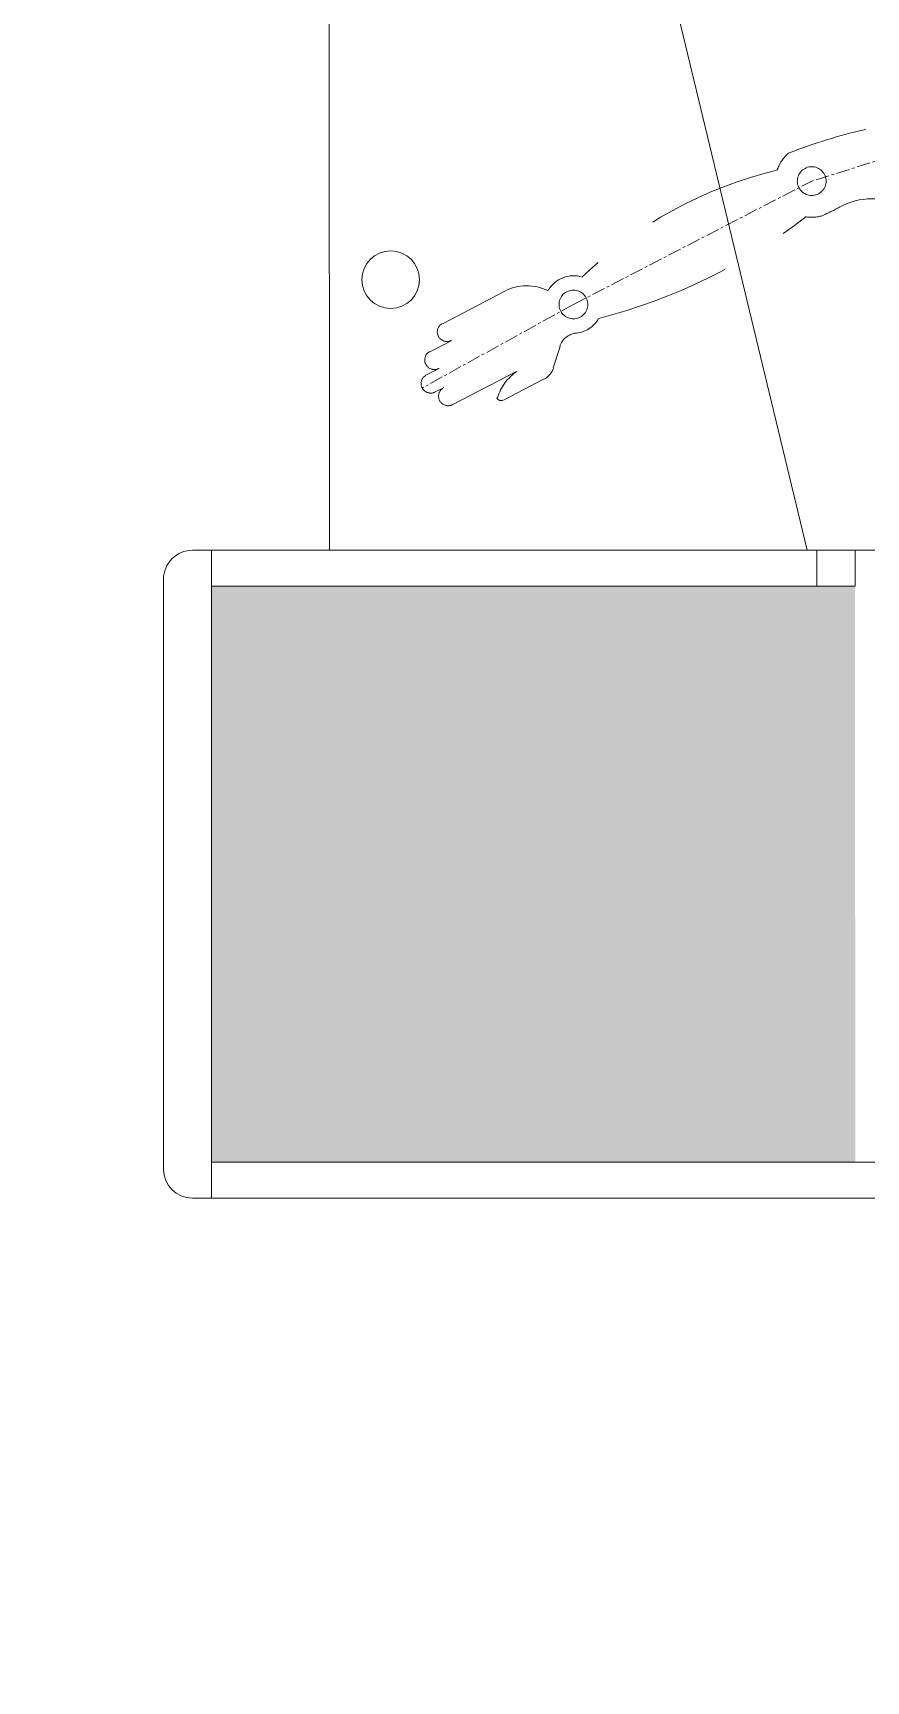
# Model space of a CAD drawing. Header units: centimetres. Extents: x 370416 to 395283, y 44791 to 69658.
# Drawn here: x 380555.5 to 380633.3, y 56148.2 to 56302.1 of the extents above; entities that cross this region are included whole.
import ezdxf

# ---------------------------------------------------------------- set-up
doc = ezdxf.new("R2010")
doc.units = ezdxf.units.CM
doc.linetypes.add('CENTER', pattern=[2, 1.25, -0.25, 0.25, -0.25])
doc.linetypes.add('DASHED', pattern=[19.05, 12.7, -6.35])
doc.layers.add('AR-FURNITURE', color=251, linetype='Continuous')

msp = doc.modelspace()

# ---------------------------------------------------------------- hatches: boundary and pattern name
at = {"layer": 'AR-FURNITURE', "lineweight": 15, "true_color": 0xafd9aa}
h = msp.add_hatch(color=9, dxfattribs=at)
h.dxf.hatch_style = 1
h.set_gradient(color1=(87, 87, 87), color2=(173, 173, 173), tint=1)
h.paths.add_polyline_path([(380632.26, 56196.63), (380632.25, 56250.4), (380572.2, 56250.4), (380572.21, 56196.62)])
h = msp.add_hatch(color=9, dxfattribs=at)
h.dxf.hatch_style = 1
h.set_gradient(color1=(87, 87, 87), color2=(173, 173, 173), tint=1)
h.paths.add_polyline_path([(380632.26, 56196.63), (380632.25, 56250.4), (380572.2, 56250.4), (380572.21, 56196.62)])
h = msp.add_hatch(color=9, dxfattribs=at)
h.dxf.hatch_style = 1
h.set_gradient(color1=(87, 87, 87), color2=(173, 173, 173), tint=1)
h.paths.add_polyline_path([(380632.26, 56196.63), (380632.25, 56250.4), (380572.2, 56250.4), (380572.21, 56196.62)])
h = msp.add_hatch(color=9, dxfattribs=at)
h.dxf.hatch_style = 1
h.set_gradient(color1=(87, 87, 87), color2=(173, 173, 173), tint=1)
h.paths.add_polyline_path([(380632.26, 56196.63), (380632.25, 56250.4), (380572.2, 56250.4), (380572.21, 56196.62)])
h = msp.add_hatch(color=9, dxfattribs=at)
h.dxf.hatch_style = 1
h.set_gradient(color1=(87, 87, 87), color2=(173, 173, 173), tint=1)
h.paths.add_polyline_path([(380632.26, 56196.63), (380632.25, 56250.4), (380572.2, 56250.4), (380572.21, 56196.62)])
h = msp.add_hatch(color=9, dxfattribs=at)
h.dxf.hatch_style = 1
h.set_gradient(color1=(87, 87, 87), color2=(173, 173, 173), tint=1)
h.paths.add_polyline_path([(380632.26, 56196.63), (380632.25, 56250.4), (380572.2, 56250.4), (380572.21, 56196.62)])

# ---------------------------------------------------------------- linework, layer by layer
msp.add_circle((382849.73, 57224.74), 12433.5)
at = {"layer": 'AR-FURNITURE', "color": 9, "lineweight": 15, "true_color": 0xafd9aa}
for p, q in [((380613.48, 56313.25), (380627.77, 56253.76)), ((380613.48, 56313.25), (380627.77, 56253.76)), ((380613.48, 56313.25), (380627.77, 56253.76)), ((380613.48, 56313.25), (380627.77, 56253.76)), ((380613.48, 56313.25), (380627.77, 56253.76)), ((380613.48, 56313.25), (380627.77, 56253.76)), ((380583.19, 56311.46), (380583.2, 56253.76)), ((380583.19, 56311.46), (380583.2, 56253.76)), ((380583.19, 56311.46), (380583.2, 56253.76)), ((380583.19, 56311.46), (380583.2, 56253.76)), ((380583.19, 56311.46), (380583.2, 56253.76)), ((380583.19, 56311.46), (380583.2, 56253.76)), ((380570.41, 56253.76), (380632.25, 56253.76)), ((380570.41, 56253.76), (380632.25, 56253.76)), ((380570.41, 56253.76), (380632.25, 56253.76)), ((380570.41, 56253.76), (380632.25, 56253.76)), ((380570.41, 56253.76), (380632.25, 56253.76)), ((380570.41, 56253.76), (380632.25, 56253.76)), ((380572.2, 56253.76), (380572.21, 56193.26)), ((380572.2, 56250.4), (380572.2, 56253.76)), ((380572.2, 56253.76), (380572.21, 56193.26)), ((380572.2, 56250.4), (380572.2, 56253.76)), ((380572.2, 56253.76), (380572.21, 56193.26)), ((380572.2, 56250.4), (380572.2, 56253.76)), ((380572.2, 56253.76), (380572.21, 56193.26)), ((380572.2, 56250.4), (380572.2, 56253.76)), ((380572.2, 56253.76), (380572.21, 56193.26)), ((380572.2, 56250.4), (380572.2, 56253.76)), ((380572.2, 56253.76), (380572.21, 56193.26)), ((380572.2, 56250.4), (380572.2, 56253.76)), ((380632.25, 56253.76), (380628.67, 56253.76)), ((380628.67, 56253.76), (380628.67, 56250.4)), ((380632.25, 56253.76), (380628.67, 56253.76)), ((380628.67, 56253.76), (380628.67, 56250.4)), ((380632.25, 56253.76), (380628.67, 56253.76)), ((380628.67, 56253.76), (380628.67, 56250.4)), ((380632.25, 56253.76), (380628.67, 56253.76)), ((380628.67, 56253.76), (380628.67, 56250.4)), ((380632.25, 56253.76), (380628.67, 56253.76)), ((380628.67, 56253.76), (380628.67, 56250.4)), ((380632.25, 56253.76), (380628.67, 56253.76)), ((380628.67, 56253.76), (380628.67, 56250.4)), ((380718.15, 56253.77), (380632.25, 56253.76)), ((380718.15, 56253.77), (380632.25, 56253.76)), ((380718.15, 56253.77), (380632.25, 56253.76)), ((380718.15, 56253.77), (380632.25, 56253.76)), ((380718.15, 56253.77), (380632.25, 56253.76)), ((380718.15, 56253.77), (380632.25, 56253.76)), ((380632.25, 56253.76), (380632.25, 56250.4)), ((380632.25, 56250.4), (380632.25, 56253.76)), ((380632.25, 56253.76), (380632.25, 56250.4)), ((380632.25, 56250.4), (380632.25, 56253.76)), ((380632.25, 56253.76), (380632.25, 56250.4)), ((380632.25, 56250.4), (380632.25, 56253.76)), ((380632.25, 56253.76), (380632.25, 56250.4)), ((380632.25, 56250.4), (380632.25, 56253.76)), ((380632.25, 56253.76), (380632.25, 56250.4)), ((380632.25, 56250.4), (380632.25, 56253.76)), ((380632.25, 56253.76), (380632.25, 56250.4)), ((380632.25, 56250.4), (380632.25, 56253.76)), ((380567.72, 56251.07), (380567.73, 56195.95)), ((380567.72, 56251.07), (380567.73, 56195.95)), ((380567.72, 56251.07), (380567.73, 56195.95)), ((380567.72, 56251.07), (380567.73, 56195.95)), ((380567.72, 56251.07), (380567.73, 56195.95)), ((380567.72, 56251.07), (380567.73, 56195.95)), ((380572.2, 56250.4), (380632.25, 56250.4)), ((380632.25, 56250.4), (380572.2, 56250.4)), ((380572.2, 56250.4), (380632.25, 56250.4)), ((380632.25, 56250.4), (380572.2, 56250.4)), ((380572.2, 56250.4), (380632.25, 56250.4)), ((380632.25, 56250.4), (380572.2, 56250.4)), ((380572.2, 56250.4), (380632.25, 56250.4)), ((380632.25, 56250.4), (380572.2, 56250.4)), ((380572.2, 56250.4), (380632.25, 56250.4)), ((380632.25, 56250.4), (380572.2, 56250.4)), ((380572.2, 56250.4), (380632.25, 56250.4)), ((380632.25, 56250.4), (380572.2, 56250.4)), ((380628.67, 56250.4), (380632.25, 56250.4)), ((380628.67, 56250.4), (380632.25, 56250.4)), ((380628.67, 56250.4), (380632.25, 56250.4)), ((380628.67, 56250.4), (380632.25, 56250.4)), ((380628.67, 56250.4), (380632.25, 56250.4)), ((380628.67, 56250.4), (380632.25, 56250.4)), ((380572.21, 56196.62), (380744.68, 56196.64)), ((380572.21, 56196.62), (380744.68, 56196.64)), ((380572.21, 56196.62), (380744.68, 56196.64)), ((380572.21, 56196.62), (380744.68, 56196.64)), ((380572.21, 56196.62), (380744.68, 56196.64)), ((380572.21, 56196.62), (380744.68, 56196.64)), ((380745.47, 56193.29), (380570.42, 56193.26)), ((380745.47, 56193.29), (380570.42, 56193.26)), ((380745.47, 56193.29), (380570.42, 56193.26)), ((380745.47, 56193.29), (380570.42, 56193.26)), ((380745.47, 56193.29), (380570.42, 56193.26)), ((380745.47, 56193.29), (380570.42, 56193.26))]:
    msp.add_line(p, q, dxfattribs=at)
at = {"layer": 'AR-FURNITURE', "color": 8, "linetype": 'CENTER', "lineweight": 15}
for p, q in [((380639.35, 56291.71), (380628.2, 56288.23)), ((380639.35, 56291.71), (380628.2, 56288.23)), ((380639.35, 56291.71), (380628.2, 56288.23)), ((380639.35, 56291.71), (380628.2, 56288.23)), ((380639.35, 56291.71), (380628.2, 56288.23)), ((380639.35, 56291.71), (380628.2, 56288.23)), ((380639.35, 56291.71), (380628.2, 56288.23)), ((380639.35, 56291.71), (380628.2, 56288.23)), ((380639.35, 56291.71), (380628.2, 56288.23)), ((380639.35, 56291.71), (380628.2, 56288.23)), ((380639.35, 56291.71), (380628.2, 56288.23)), ((380639.35, 56291.71), (380628.2, 56288.23)), ((380605.97, 56276.71), (380628.2, 56288.23)), ((380605.97, 56276.71), (380628.2, 56288.23)), ((380605.97, 56276.71), (380628.2, 56288.23)), ((380605.97, 56276.71), (380628.2, 56288.23)), ((380605.97, 56276.71), (380628.2, 56288.23)), ((380605.97, 56276.71), (380628.2, 56288.23)), ((380605.97, 56276.71), (380628.2, 56288.23)), ((380605.97, 56276.71), (380628.2, 56288.23)), ((380605.97, 56276.71), (380628.2, 56288.23)), ((380605.97, 56276.71), (380628.2, 56288.23)), ((380605.97, 56276.71), (380628.2, 56288.23)), ((380605.97, 56276.71), (380628.2, 56288.23)), ((380605.97, 56276.71), (380591.83, 56268.9)), ((380605.97, 56276.71), (380591.83, 56268.9)), ((380605.97, 56276.71), (380591.83, 56268.9)), ((380605.97, 56276.71), (380591.83, 56268.9)), ((380605.97, 56276.71), (380591.83, 56268.9)), ((380605.97, 56276.71), (380591.83, 56268.9)), ((380605.97, 56276.71), (380591.83, 56268.9)), ((380605.97, 56276.71), (380591.83, 56268.9)), ((380605.97, 56276.71), (380591.83, 56268.9)), ((380605.97, 56276.71), (380591.83, 56268.9)), ((380605.97, 56276.71), (380591.83, 56268.9)), ((380605.97, 56276.71), (380591.83, 56268.9))]:
    msp.add_line(p, q, dxfattribs=at)
at = {"layer": 'AR-FURNITURE', "color": 8, "linetype": 'DASHED', "lineweight": 15}
for p, q in [((380599.56, 56277.95), (380593.8, 56274.94)), ((380599.56, 56277.95), (380593.8, 56274.94)), ((380599.56, 56277.95), (380593.8, 56274.94)), ((380599.56, 56277.95), (380593.8, 56274.94)), ((380599.56, 56277.95), (380593.8, 56274.94)), ((380599.56, 56277.95), (380593.8, 56274.94)), ((380599.56, 56277.95), (380593.8, 56274.94)), ((380599.56, 56277.95), (380593.8, 56274.94)), ((380599.56, 56277.95), (380593.8, 56274.94)), ((380599.56, 56277.95), (380593.8, 56274.94)), ((380599.56, 56277.95), (380593.8, 56274.94)), ((380599.56, 56277.95), (380593.8, 56274.94)), ((380594.61, 56273.35), (380592.63, 56272.32)), ((380594.61, 56273.35), (380592.63, 56272.32)), ((380594.61, 56273.35), (380592.63, 56272.32)), ((380594.61, 56273.35), (380592.63, 56272.32)), ((380594.61, 56273.35), (380592.63, 56272.32)), ((380594.61, 56273.35), (380592.63, 56272.32)), ((380594.61, 56273.35), (380592.63, 56272.32)), ((380594.61, 56273.35), (380592.63, 56272.32)), ((380594.61, 56273.35), (380592.63, 56272.32)), ((380594.61, 56273.35), (380592.63, 56272.32)), ((380594.61, 56273.35), (380592.63, 56272.32)), ((380594.61, 56273.35), (380592.63, 56272.32)), ((380604.72, 56272.8), (380604.07, 56270.78)), ((380604.72, 56272.8), (380604.07, 56270.78)), ((380604.72, 56272.8), (380604.07, 56270.78)), ((380604.72, 56272.8), (380604.07, 56270.78)), ((380604.72, 56272.8), (380604.07, 56270.78)), ((380604.72, 56272.8), (380604.07, 56270.78)), ((380604.72, 56272.8), (380604.07, 56270.78)), ((380604.72, 56272.8), (380604.07, 56270.78)), ((380604.72, 56272.8), (380604.07, 56270.78)), ((380604.72, 56272.8), (380604.07, 56270.78)), ((380604.72, 56272.8), (380604.07, 56270.78)), ((380604.72, 56272.8), (380604.07, 56270.78)), ((380593.44, 56270.73), (380592.2, 56270.1)), ((380593.44, 56270.73), (380592.2, 56270.1)), ((380593.44, 56270.73), (380592.2, 56270.1)), ((380593.44, 56270.73), (380592.2, 56270.1)), ((380593.44, 56270.73), (380592.2, 56270.1)), ((380593.44, 56270.73), (380592.2, 56270.1)), ((380593.44, 56270.73), (380592.2, 56270.1)), ((380593.44, 56270.73), (380592.2, 56270.1)), ((380593.44, 56270.73), (380592.2, 56270.1)), ((380593.44, 56270.73), (380592.2, 56270.1)), ((380593.44, 56270.73), (380592.2, 56270.1)), ((380593.44, 56270.73), (380592.2, 56270.1)), ((380600.65, 56270.44), (380594.64, 56267.33)), ((380600.65, 56270.44), (380594.64, 56267.33)), ((380600.65, 56270.44), (380594.64, 56267.33)), ((380600.65, 56270.44), (380594.64, 56267.33)), ((380600.65, 56270.44), (380594.64, 56267.33)), ((380600.65, 56270.44), (380594.64, 56267.33)), ((380600.65, 56270.44), (380594.64, 56267.33)), ((380600.65, 56270.44), (380594.64, 56267.33)), ((380600.65, 56270.44), (380594.64, 56267.33)), ((380600.65, 56270.44), (380594.64, 56267.33)), ((380600.65, 56270.44), (380594.64, 56267.33)), ((380600.65, 56270.44), (380594.64, 56267.33)), ((380593.84, 56268.93), (380593.01, 56268.51)), ((380593.84, 56268.93), (380593.01, 56268.51)), ((380593.84, 56268.93), (380593.01, 56268.51)), ((380593.84, 56268.93), (380593.01, 56268.51)), ((380593.84, 56268.93), (380593.01, 56268.51)), ((380593.84, 56268.93), (380593.01, 56268.51)), ((380593.84, 56268.93), (380593.01, 56268.51)), ((380593.84, 56268.93), (380593.01, 56268.51)), ((380593.84, 56268.93), (380593.01, 56268.51)), ((380593.84, 56268.93), (380593.01, 56268.51)), ((380593.84, 56268.93), (380593.01, 56268.51)), ((380593.84, 56268.93), (380593.01, 56268.51)), ((380603.19, 56269.73), (380599.49, 56267.81)), ((380603.19, 56269.73), (380599.49, 56267.81)), ((380603.19, 56269.73), (380599.49, 56267.81)), ((380603.19, 56269.73), (380599.49, 56267.81)), ((380603.19, 56269.73), (380599.49, 56267.81)), ((380603.19, 56269.73), (380599.49, 56267.81)), ((380603.19, 56269.73), (380599.49, 56267.81)), ((380603.19, 56269.73), (380599.49, 56267.81)), ((380603.19, 56269.73), (380599.49, 56267.81)), ((380603.19, 56269.73), (380599.49, 56267.81)), ((380603.19, 56269.73), (380599.49, 56267.81)), ((380603.19, 56269.73), (380599.49, 56267.81))]:
    msp.add_line(p, q, dxfattribs=at)
at = {"layer": 'AR-FURNITURE', "color": 9, "lineweight": 15, "true_color": 0xafd9aa}
msp.add_circle((380588.92, 56279.03), 2.69, dxfattribs=at)
msp.add_circle((380588.92, 56279.03), 2.69, dxfattribs=at)
msp.add_circle((380588.92, 56279.03), 2.69, dxfattribs=at)
msp.add_circle((380588.92, 56279.03), 2.69, dxfattribs=at)
msp.add_circle((380588.92, 56279.03), 2.69, dxfattribs=at)
msp.add_circle((380588.92, 56279.03), 2.69, dxfattribs=at)
for centre, start, end in [((380570.41, 56251.07), 90.0071, 180.0071), ((380570.41, 56251.07), 90.0071, 180.0071), ((380570.41, 56251.07), 90.0071, 180.0071), ((380570.41, 56251.07), 90.0071, 180.0071), ((380570.41, 56251.07), 90.0071, 180.0071), ((380570.41, 56251.07), 90.0071, 180.0071), ((380570.42, 56195.95), 180.0071, 270.0071), ((380570.42, 56195.95), 180.0071, 270.0071), ((380570.42, 56195.95), 180.0071, 270.0071), ((380570.42, 56195.95), 180.0071, 270.0071), ((380570.42, 56195.95), 180.0071, 270.0071), ((380570.42, 56195.95), 180.0071, 270.0071)]:
    msp.add_arc(centre, 2.69, start, end, dxfattribs=at)
at = {"layer": 'AR-FURNITURE', "color": 8, "linetype": 'DASHED', "lineweight": 15}
for centre, major_axis, start_param, end_param in [((380644.16, 56245.11), (-34.77, -34.78), 4.150848, 4.30421), ((380644.16, 56245.11), (-34.77, -34.78), 4.150848, 4.30421), ((380644.16, 56245.11), (-34.77, -34.78), 4.150848, 4.30421), ((380644.16, 56245.11), (-34.77, -34.78), 4.150848, 4.30421), ((380644.16, 56245.11), (-34.77, -34.78), 4.150848, 4.30421), ((380644.16, 56245.11), (-34.77, -34.78), 4.150848, 4.30421), ((380644.16, 56245.11), (-34.77, -34.78), 4.150848, 4.30421), ((380644.16, 56245.11), (-34.77, -34.78), 4.150848, 4.30421), ((380644.16, 56245.11), (-34.77, -34.78), 4.150848, 4.30421), ((380644.16, 56245.11), (-34.77, -34.78), 4.150848, 4.30421), ((380644.16, 56245.11), (-34.77, -34.78), 4.150848, 4.30421), ((380644.16, 56245.11), (-34.77, -34.78), 4.150848, 4.30421), ((380628.2, 56288.23), (-2.39, -2.39), 4.618648, 5.189877), ((380628.2, 56288.23), (-2.39, -2.39), 4.618648, 5.189877), ((380628.2, 56288.23), (-2.39, -2.39), 4.618648, 5.189877), ((380628.2, 56288.23), (-2.39, -2.39), 4.618648, 5.189877), ((380628.2, 56288.23), (-2.39, -2.39), 4.618648, 5.189877), ((380628.2, 56288.23), (-2.39, -2.39), 4.618648, 5.189877), ((380628.2, 56288.23), (-2.39, -2.39), 4.618648, 5.189877), ((380628.2, 56288.23), (-2.39, -2.39), 4.618648, 5.189877), ((380628.2, 56288.23), (-2.39, -2.39), 4.618648, 5.189877), ((380628.2, 56288.23), (-2.39, -2.39), 4.618648, 5.189877), ((380628.2, 56288.23), (-2.39, -2.39), 4.618648, 5.189877), ((380628.2, 56288.23), (-2.39, -2.39), 4.618648, 5.189877), ((380634.17, 56250.95), (-27.86, 27.85), 5.73154, 6.265803), ((380634.17, 56250.95), (-27.86, 27.85), 5.73154, 6.265803), ((380634.17, 56250.95), (-27.86, 27.85), 5.73154, 6.265803), ((380634.17, 56250.95), (-27.86, 27.85), 5.73154, 6.265803), ((380634.17, 56250.95), (-27.86, 27.85), 5.73154, 6.265803), ((380634.17, 56250.95), (-27.86, 27.85), 5.73154, 6.265803), ((380634.17, 56250.95), (-27.86, 27.85), 5.73154, 6.265803), ((380634.17, 56250.95), (-27.86, 27.85), 5.73154, 6.265803), ((380634.17, 56250.95), (-27.86, 27.85), 5.73154, 6.265803), ((380634.17, 56250.95), (-27.86, 27.85), 5.73154, 6.265803), ((380634.17, 56250.95), (-27.86, 27.85), 5.73154, 6.265803), ((380634.17, 56250.95), (-27.86, 27.85), 5.73154, 6.265803), ((380628.2, 56288.23), (-0.95, 0.95), 1.570771220884337, 7.853956528063923), ((380628.2, 56288.23), (-0.95, 0.95), 1.570771220884337, 7.853956528063923), ((380628.2, 56288.23), (-0.95, 0.95), 1.570771220884337, 7.853956528063923), ((380628.2, 56288.23), (-0.95, 0.95), 1.570771220884337, 7.853956528063923), ((380628.2, 56288.23), (-0.95, 0.95), 1.570771220884337, 7.853956528063923), ((380628.2, 56288.23), (-0.95, 0.95), 1.570771220884337, 7.853956528063923), ((380628.2, 56288.23), (-0.95, 0.95), 1.570771220884337, 7.853956528063923), ((380628.2, 56288.23), (-0.95, 0.95), 1.570771220884337, 7.853956528063923), ((380628.2, 56288.23), (-0.95, 0.95), 1.570771220884337, 7.853956528063923), ((380628.2, 56288.23), (-0.95, 0.95), 1.570771220884337, 7.853956528063923), ((380628.2, 56288.23), (-0.95, 0.95), 1.570771220884337, 7.853956528063923), ((380628.2, 56288.23), (-0.95, 0.95), 1.570771220884337, 7.853956528063923), ((380618.25, 56308.96), (-18.63, 18.62), 2.784831, 2.853911), ((380618.25, 56308.96), (-18.63, 18.62), 2.784831, 2.853911), ((380618.25, 56308.96), (-18.63, 18.62), 2.784831, 2.853911), ((380618.25, 56308.96), (-18.63, 18.62), 2.784831, 2.853911), ((380618.25, 56308.96), (-18.63, 18.62), 2.784831, 2.853911), ((380618.25, 56308.96), (-18.63, 18.62), 2.784831, 2.853911), ((380618.25, 56308.96), (-18.63, 18.62), 2.784831, 2.853911), ((380618.25, 56308.96), (-18.63, 18.62), 2.784831, 2.853911), ((380618.25, 56308.96), (-18.63, 18.62), 2.784831, 2.853911), ((380618.25, 56308.96), (-18.63, 18.62), 2.784831, 2.853911), ((380618.25, 56308.96), (-18.63, 18.62), 2.784831, 2.853911), ((380618.25, 56308.96), (-18.63, 18.62), 2.784831, 2.853911), ((380633.77, 56280.38), (-4.38, 4.38), 5.002411, 5.995504), ((380633.77, 56280.38), (-4.38, 4.38), 5.002411, 5.995504), ((380633.77, 56280.38), (-4.38, 4.38), 5.002411, 5.995504), ((380633.77, 56280.38), (-4.38, 4.38), 5.002411, 5.995504), ((380633.77, 56280.38), (-4.38, 4.38), 5.002411, 5.995504), ((380633.77, 56280.38), (-4.38, 4.38), 5.002411, 5.995504), ((380633.77, 56280.38), (-4.38, 4.38), 5.002411, 5.995504), ((380633.77, 56280.38), (-4.38, 4.38), 5.002411, 5.995504), ((380633.77, 56280.38), (-4.38, 4.38), 5.002411, 5.995504), ((380633.77, 56280.38), (-4.38, 4.38), 5.002411, 5.995504), ((380633.77, 56280.38), (-4.38, 4.38), 5.002411, 5.995504), ((380633.77, 56280.38), (-4.38, 4.38), 5.002411, 5.995504), ((380595.26, 56326.43), (-37.24, -37.25), 1.036044, 1.448171), ((380595.26, 56326.43), (-37.24, -37.25), 1.036044, 1.448171), ((380595.26, 56326.43), (-37.24, -37.25), 1.036044, 1.448171), ((380595.26, 56326.43), (-37.24, -37.25), 1.036044, 1.448171), ((380595.26, 56326.43), (-37.24, -37.25), 1.036044, 1.448171), ((380595.26, 56326.43), (-37.24, -37.25), 1.036044, 1.448171), ((380595.26, 56326.43), (-37.24, -37.25), 1.036044, 1.448171), ((380595.26, 56326.43), (-37.24, -37.25), 1.036044, 1.448171), ((380595.26, 56326.43), (-37.24, -37.25), 1.036044, 1.448171), ((380595.26, 56326.43), (-37.24, -37.25), 1.036044, 1.448171), ((380595.26, 56326.43), (-37.24, -37.25), 1.036044, 1.448171), ((380595.26, 56326.43), (-37.24, -37.25), 1.036044, 1.448171), ((380628.2, 56288.23), (-2.39, 2.39), 2.183773, 2.648414), ((380628.2, 56288.23), (-2.39, 2.39), 2.183773, 2.648414), ((380628.2, 56288.23), (-2.39, 2.39), 2.183773, 2.648414), ((380628.2, 56288.23), (-2.39, 2.39), 2.183773, 2.648414), ((380628.2, 56288.23), (-2.39, 2.39), 2.183773, 2.648414), ((380628.2, 56288.23), (-2.39, 2.39), 2.183773, 2.648414), ((380628.2, 56288.23), (-2.39, 2.39), 2.183773, 2.648414), ((380628.2, 56288.23), (-2.39, 2.39), 2.183773, 2.648414), ((380628.2, 56288.23), (-2.39, 2.39), 2.183773, 2.648414), ((380628.2, 56288.23), (-2.39, 2.39), 2.183773, 2.648414), ((380628.2, 56288.23), (-2.39, 2.39), 2.183773, 2.648414), ((380628.2, 56288.23), (-2.39, 2.39), 2.183773, 2.648414), ((380605.97, 56276.71), (-1.9, 1.9), 5.18986, 6.56099), ((380605.97, 56276.71), (-1.9, 1.9), 5.18986, 6.56099), ((380605.97, 56276.71), (-1.9, 1.9), 5.18986, 6.56099), ((380605.97, 56276.71), (-1.9, 1.9), 5.18986, 6.56099), ((380605.97, 56276.71), (-1.9, 1.9), 5.18986, 6.56099), ((380605.97, 56276.71), (-1.9, 1.9), 5.18986, 6.56099), ((380605.97, 56276.71), (-1.9, 1.9), 5.18986, 6.56099), ((380605.97, 56276.71), (-1.9, 1.9), 5.18986, 6.56099), ((380605.97, 56276.71), (-1.9, 1.9), 5.18986, 6.56099), ((380605.97, 56276.71), (-1.9, 1.9), 5.18986, 6.56099), ((380605.97, 56276.71), (-1.9, 1.9), 5.18986, 6.56099), ((380605.97, 56276.71), (-1.9, 1.9), 5.18986, 6.56099), ((380601.62, 56273.97), (-3.17, 3.17), 5.047982, 5.975275), ((380601.62, 56273.97), (-3.17, 3.17), 5.047982, 5.975275), ((380601.62, 56273.97), (-3.17, 3.17), 5.047982, 5.975275), ((380601.62, 56273.97), (-3.17, 3.17), 5.047982, 5.975275), ((380601.62, 56273.97), (-3.17, 3.17), 5.047982, 5.975275), ((380601.62, 56273.97), (-3.17, 3.17), 5.047982, 5.975275), ((380601.62, 56273.97), (-3.17, 3.17), 5.047982, 5.975275), ((380601.62, 56273.97), (-3.17, 3.17), 5.047982, 5.975275), ((380601.62, 56273.97), (-3.17, 3.17), 5.047982, 5.975275), ((380601.62, 56273.97), (-3.17, 3.17), 5.047982, 5.975275), ((380601.62, 56273.97), (-3.17, 3.17), 5.047982, 5.975275), ((380601.62, 56273.97), (-3.17, 3.17), 5.047982, 5.975275), ((380605.97, 56276.71), (-0.95, 0.95), 1.570771220880507, 7.853956528060094), ((380605.97, 56276.71), (-0.95, 0.95), 1.570771220880507, 7.853956528060094), ((380605.97, 56276.71), (-0.95, 0.95), 1.570771220880507, 7.853956528060094), ((380605.97, 56276.71), (-0.95, 0.95), 1.570771220880507, 7.853956528060094), ((380605.97, 56276.71), (-0.95, 0.95), 1.570771220880507, 7.853956528060094), ((380605.97, 56276.71), (-0.95, 0.95), 1.570771220880507, 7.853956528060094), ((380605.97, 56276.71), (-0.95, 0.95), 1.570771220880507, 7.853956528060094), ((380605.97, 56276.71), (-0.95, 0.95), 1.570771220880507, 7.853956528060094), ((380605.97, 56276.71), (-0.95, 0.95), 1.570771220880507, 7.853956528060094), ((380605.97, 56276.71), (-0.95, 0.95), 1.570771220880507, 7.853956528060094), ((380605.97, 56276.71), (-0.95, 0.95), 1.570771220880507, 7.853956528060094), ((380605.97, 56276.71), (-0.95, 0.95), 1.570771220880507, 7.853956528060094), ((380594.16, 56274.15), (-0.633, -0.633), 4.404479, 7.546072), ((380594.16, 56274.15), (-0.633, -0.633), 4.404479, 7.546072), ((380594.16, 56274.15), (-0.633, -0.633), 4.404479, 7.546072), ((380594.16, 56274.15), (-0.633, -0.633), 4.404479, 7.546072), ((380594.16, 56274.15), (-0.633, -0.633), 4.404479, 7.546072), ((380594.16, 56274.15), (-0.633, -0.633), 4.404479, 7.546072), ((380594.16, 56274.15), (-0.633, -0.633), 4.404479, 7.546072), ((380594.16, 56274.15), (-0.633, -0.633), 4.404479, 7.546072), ((380594.16, 56274.15), (-0.633, -0.633), 4.404479, 7.546072), ((380594.16, 56274.15), (-0.633, -0.633), 4.404479, 7.546072), ((380594.16, 56274.15), (-0.633, -0.633), 4.404479, 7.546072), ((380594.16, 56274.15), (-0.633, -0.633), 4.404479, 7.546072), ((380605.97, 56276.71), (-1.9, 1.9), 2.459804, 3.419363), ((380605.97, 56276.71), (-1.9, 1.9), 2.459804, 3.419363), ((380605.97, 56276.71), (-1.9, 1.9), 2.459804, 3.419363), ((380605.97, 56276.71), (-1.9, 1.9), 2.459804, 3.419363), ((380605.97, 56276.71), (-1.9, 1.9), 2.459804, 3.419363), ((380605.97, 56276.71), (-1.9, 1.9), 2.459804, 3.419363), ((380605.97, 56276.71), (-1.9, 1.9), 2.459804, 3.419363), ((380605.97, 56276.71), (-1.9, 1.9), 2.459804, 3.419363), ((380605.97, 56276.71), (-1.9, 1.9), 2.459804, 3.419363), ((380605.97, 56276.71), (-1.9, 1.9), 2.459804, 3.419363), ((380605.97, 56276.71), (-1.9, 1.9), 2.459804, 3.419363), ((380605.97, 56276.71), (-1.9, 1.9), 2.459804, 3.419363), ((380606.4, 56272.25), (-1.27, -1.27), 4.030595, 5.189877), ((380606.4, 56272.25), (-1.27, -1.27), 4.030595, 5.189877), ((380606.4, 56272.25), (-1.27, -1.27), 4.030595, 5.189877), ((380606.4, 56272.25), (-1.27, -1.27), 4.030595, 5.189877), ((380606.4, 56272.25), (-1.27, -1.27), 4.030595, 5.189877), ((380606.4, 56272.25), (-1.27, -1.27), 4.030595, 5.189877), ((380606.4, 56272.25), (-1.27, -1.27), 4.030595, 5.189877), ((380606.4, 56272.25), (-1.27, -1.27), 4.030595, 5.189877), ((380606.4, 56272.25), (-1.27, -1.27), 4.030595, 5.189877), ((380606.4, 56272.25), (-1.27, -1.27), 4.030595, 5.189877), ((380606.4, 56272.25), (-1.27, -1.27), 4.030595, 5.189877), ((380606.4, 56272.25), (-1.27, -1.27), 4.030595, 5.189877), ((380592.99, 56271.53), (-0.633, -0.633), 4.404479, 7.546072), ((380592.99, 56271.53), (-0.633, -0.633), 4.404479, 7.546072), ((380592.99, 56271.53), (-0.633, -0.633), 4.404479, 7.546072), ((380592.99, 56271.53), (-0.633, -0.633), 4.404479, 7.546072), ((380592.99, 56271.53), (-0.633, -0.633), 4.404479, 7.546072), ((380592.99, 56271.53), (-0.633, -0.633), 4.404479, 7.546072), ((380592.99, 56271.53), (-0.633, -0.633), 4.404479, 7.546072), ((380592.99, 56271.53), (-0.633, -0.633), 4.404479, 7.546072), ((380592.99, 56271.53), (-0.633, -0.633), 4.404479, 7.546072), ((380592.99, 56271.53), (-0.633, -0.633), 4.404479, 7.546072), ((380592.99, 56271.53), (-0.633, -0.633), 4.404479, 7.546072), ((380592.99, 56271.53), (-0.633, -0.633), 4.404479, 7.546072), ((380603.21, 56266.71), (-3.19, -3.19), 4.516442, 5.206056), ((380603.21, 56266.71), (-3.19, -3.19), 4.516442, 5.206056), ((380603.21, 56266.71), (-3.19, -3.19), 4.516442, 5.206056), ((380603.21, 56266.71), (-3.19, -3.19), 4.516442, 5.206056), ((380603.21, 56266.71), (-3.19, -3.19), 4.516442, 5.206056), ((380603.21, 56266.71), (-3.19, -3.19), 4.516442, 5.206056), ((380603.21, 56266.71), (-3.19, -3.19), 4.516442, 5.206056), ((380603.21, 56266.71), (-3.19, -3.19), 4.516442, 5.206056), ((380603.21, 56266.71), (-3.19, -3.19), 4.516442, 5.206056), ((380603.21, 56266.71), (-3.19, -3.19), 4.516442, 5.206056), ((380603.21, 56266.71), (-3.19, -3.19), 4.516442, 5.206056), ((380603.21, 56266.71), (-3.19, -3.19), 4.516442, 5.206056), ((380602.39, 56271.32), (-1.27, 1.27), 2.833683, 3.619081), ((380602.39, 56271.32), (-1.27, 1.27), 2.833683, 3.619081), ((380602.39, 56271.32), (-1.27, 1.27), 2.833683, 3.619081), ((380602.39, 56271.32), (-1.27, 1.27), 2.833683, 3.619081), ((380602.39, 56271.32), (-1.27, 1.27), 2.833683, 3.619081), ((380602.39, 56271.32), (-1.27, 1.27), 2.833683, 3.619081), ((380602.39, 56271.32), (-1.27, 1.27), 2.833683, 3.619081), ((380602.39, 56271.32), (-1.27, 1.27), 2.833683, 3.619081), ((380602.39, 56271.32), (-1.27, 1.27), 2.833683, 3.619081), ((380602.39, 56271.32), (-1.27, 1.27), 2.833683, 3.619081), ((380602.39, 56271.32), (-1.27, 1.27), 2.833683, 3.619081), ((380602.39, 56271.32), (-1.27, 1.27), 2.833683, 3.619081), ((380592.65, 56269.33), (-0.633, 0.633), 5.975275, 9.116868), ((380592.65, 56269.33), (-0.633, 0.633), 5.975275, 9.116868), ((380592.65, 56269.33), (-0.633, 0.633), 5.975275, 9.116868), ((380592.65, 56269.33), (-0.633, 0.633), 5.975275, 9.116868), ((380592.65, 56269.33), (-0.633, 0.633), 5.975275, 9.116868), ((380592.65, 56269.33), (-0.633, 0.633), 5.975275, 9.116868), ((380592.65, 56269.33), (-0.633, 0.633), 5.975275, 9.116868), ((380592.65, 56269.33), (-0.633, 0.633), 5.975275, 9.116868), ((380592.65, 56269.33), (-0.633, 0.633), 5.975275, 9.116868), ((380592.65, 56269.33), (-0.633, 0.633), 5.975275, 9.116868), ((380592.65, 56269.33), (-0.633, 0.633), 5.975275, 9.116868), ((380592.65, 56269.33), (-0.633, 0.633), 5.975275, 9.116868), ((380594.28, 56268.15), (-0.633, -0.633), 4.404479, 7.546072), ((380594.28, 56268.15), (-0.633, -0.633), 4.404479, 7.546072), ((380594.28, 56268.15), (-0.633, -0.633), 4.404479, 7.546072), ((380594.28, 56268.15), (-0.633, -0.633), 4.404479, 7.546072), ((380594.28, 56268.15), (-0.633, -0.633), 4.404479, 7.546072), ((380594.28, 56268.15), (-0.633, -0.633), 4.404479, 7.546072), ((380594.28, 56268.15), (-0.633, -0.633), 4.404479, 7.546072), ((380594.28, 56268.15), (-0.633, -0.633), 4.404479, 7.546072), ((380594.28, 56268.15), (-0.633, -0.633), 4.404479, 7.546072), ((380594.28, 56268.15), (-0.633, -0.633), 4.404479, 7.546072), ((380594.28, 56268.15), (-0.633, -0.633), 4.404479, 7.546072), ((380594.28, 56268.15), (-0.633, -0.633), 4.404479, 7.546072), ((380599.22, 56268.19), (-0.317, 0.317), 1.262886, 2.833683), ((380599.22, 56268.19), (-0.317, 0.317), 1.262886, 2.833683), ((380599.22, 56268.19), (-0.317, 0.317), 1.262886, 2.833683), ((380599.22, 56268.19), (-0.317, 0.317), 1.262886, 2.833683), ((380599.22, 56268.19), (-0.317, 0.317), 1.262886, 2.833683), ((380599.22, 56268.19), (-0.317, 0.317), 1.262886, 2.833683), ((380599.22, 56268.19), (-0.317, 0.317), 1.262886, 2.833683), ((380599.22, 56268.19), (-0.317, 0.317), 1.262886, 2.833683), ((380599.22, 56268.19), (-0.317, 0.317), 1.262886, 2.833683), ((380599.22, 56268.19), (-0.317, 0.317), 1.262886, 2.833683), ((380599.22, 56268.19), (-0.317, 0.317), 1.262886, 2.833683), ((380599.22, 56268.19), (-0.317, 0.317), 1.262886, 2.833683)]:
    msp.add_ellipse(centre, major_axis=major_axis, ratio=1, start_param=start_param, end_param=end_param, dxfattribs=at)

doc.saveas('drawing.dxf')
